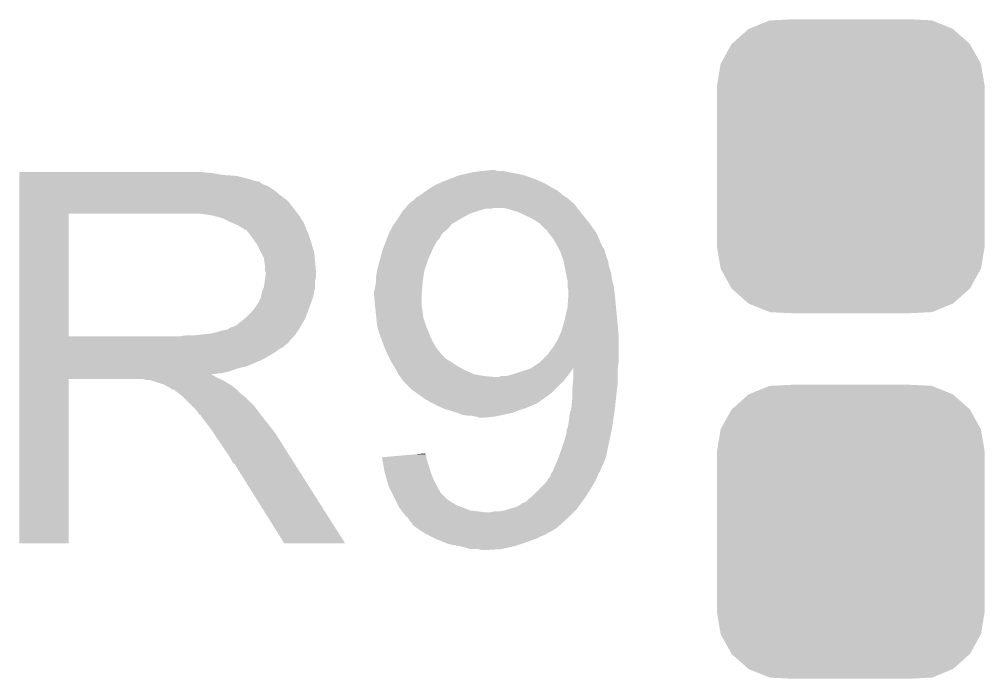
# Model space of a CAD drawing. Extents: x -1.3 to 24.2, y -3.9 to 53.4.
# Drawn here: x 15.494 to 18.03, y 4.699 to 6.431 of the extents above; entities that cross this region are included whole.
import ezdxf

# ---------------------------------------------------------------- set-up
doc = ezdxf.new("R2010")
doc.units = 0
doc.layers.get('0').update_dxf_attribs({"linetype": 'CONTINUOUS'})
doc.layers.add('LIGHT_RANGER_14CLICK_V101_GTO', color=9, linetype='CONTINUOUS')
doc.layers.add('LIGHT_RANGER_14CLICK_V101_GTS', color=11, linetype='CONTINUOUS')

# ---------------------------------------------------------------- blocks, each defined once
blk = doc.blocks.new('CUSTOM_79')
for points in [[(-0.267216, 0.361152), (-0.213724, 0.383108), (0.26779, 0.361152), (0.21312, 0.383108)], [(-0.213724, 0.383108), (-0.20803, 0.383392), (0.21312, 0.383108), (0.212412, 0.383392)], [(-0.20803, 0.383392), (-0.154122, 0.38608), (0.212412, 0.383392), (0.154132, 0.38608)], [(-0.312264, 0.321732), (-0.26893, 0.360448), (0.312592, 0.321732), (0.268592, 0.360448)], [(-0.26893, 0.360448), (-0.267216, 0.361152), (0.268592, 0.360448), (0.26779, 0.361152)], [(-0.341452, 0.269636), (-0.313432, 0.320688), (0.341702, 0.269636), (0.313176, 0.320688)], [(-0.313432, 0.320688), (-0.312264, 0.321732), (0.313176, 0.320688), (0.312592, 0.321732)], [(-0.35179, 0.21082), (-0.342144, 0.268372), (0.35179, 0.21082), (0.34192, 0.268372)], [(-0.342144, 0.268372), (-0.341452, 0.269636), (0.34192, 0.268372), (0.341702, 0.269636)], [(-0.35179, 0.20955), (-0.35179, 0.21082), (0.35179, 0.20955), (0.35179, 0.21082)], [(-0.35179, -0.20955), (-0.35179, 0.20955), (0.35179, -0.20955), (0.35179, 0.20955)], [(-0.35179, -0.21082), (-0.35179, -0.20955), (0.35179, -0.21082), (0.35179, -0.20955)], [(-0.34192, -0.268358), (-0.35179, -0.21082), (0.342148, -0.268358), (0.35179, -0.21082)], [(-0.341702, -0.269636), (-0.34192, -0.268358), (0.341446, -0.269636), (0.342148, -0.268358)], [(-0.313184, -0.320676), (-0.341702, -0.269636), (0.31344, -0.320676), (0.341446, -0.269636)], [(-0.312594, -0.321732), (-0.313184, -0.320676), (0.312258, -0.321732), (0.31344, -0.320676)], [(-0.268602, -0.36044), (-0.312594, -0.321732), (0.26894, -0.36044), (0.312258, -0.321732)], [(-0.267792, -0.361154), (-0.268602, -0.36044), (0.2672, -0.361154), (0.26894, -0.36044)], [(-0.213136, -0.383104), (-0.267792, -0.361154), (0.213734, -0.383104), (0.2672, -0.361154)], [(-0.212414, -0.383394), (-0.213136, -0.383104), (0.207926, -0.383394), (0.213734, -0.383104)], [(-0.154122, -0.38608), (-0.212414, -0.383394), (0.154132, -0.38608), (0.207926, -0.383394)]]:
    blk.add_solid(points)

msp = doc.modelspace()

# ---------------------------------------------------------------- linework, layer by layer
at = {"layer": 'LIGHT_RANGER_14CLICK_V101_GTO'}
for points in [[(15.494022, 6.02742), (15.494024, 6.02996), (15.99946, 6.02742), (15.97152, 6.02996)], [(15.494022, 6.02234), (15.494022, 6.02742), (16.029938, 6.02234), (15.99946, 6.02742)], [(15.494022, 6.0198), (15.494022, 6.02234), (16.0655, 6.0198), (16.029938, 6.02234)], [(15.494022, 6.01218), (15.494022, 6.0198), (16.095978, 6.01218), (16.0655, 6.0198)], [(15.494022, 6.0071), (15.494022, 6.01218), (16.111222, 6.0071), (16.095978, 6.01218)], [(16.60652, 6.00456), (16.62557, 6.01218), (16.864584, 6.00456), (16.84782, 6.01218)], [(16.62557, 6.01218), (16.644622, 6.0198), (16.84782, 6.01218), (16.824956, 6.0198)], [(16.644622, 6.0198), (16.654772, 6.022338), (16.824956, 6.0198), (16.81734, 6.022338)], [(16.654772, 6.022338), (16.66494, 6.02488), (16.81734, 6.022338), (16.804634, 6.02488)], [(16.66494, 6.02488), (16.6878, 6.02996), (16.804634, 6.02488), (16.77924, 6.02996)], [(16.6878, 6.02996), (16.70812, 6.0325), (16.77924, 6.02996), (16.766542, 6.0325)], [(16.70812, 6.0325), (16.733498, 6.035038), (16.751304, 6.0325), (16.743682, 6.035038)], [(16.733498, 6.035038), (16.733518, 6.03504), (16.743682, 6.035038), (16.733518, 6.03504)], [(15.494022, 6.00456), (15.494022, 6.0071), (16.123922, 6.00456), (16.111222, 6.0071)], [(15.494022, 6.004536), (15.494022, 6.00456), (16.12646, 6.004536), (16.123922, 6.00456)], [(15.494022, 6.002014), (15.494022, 6.004536), (16.126476, 6.002014), (16.12646, 6.004536)], [(15.494022, 5.99694), (15.494022, 6.002014), (16.13662, 5.99694), (16.126476, 6.002014)], [(15.494022, 5.991858), (15.494022, 5.99694), (16.149322, 5.991858), (16.13662, 5.99694)], [(15.494022, 5.9817), (15.494022, 5.991858), (16.16456, 5.9817), (16.149322, 5.991858)], [(16.564608, 5.9817), (16.576038, 5.98932), (16.906242, 5.9817), (16.89318, 5.98932)], [(16.576038, 5.98932), (16.588742, 5.99694), (16.89318, 5.98932), (16.880116, 5.99694)], [(16.588742, 5.99694), (16.594668, 5.99948), (16.880116, 5.99694), (16.87576, 5.99948)], [(16.594668, 5.99948), (16.60652, 6.00456), (16.87576, 5.99948), (16.864584, 6.00456)], [(15.494022, 5.969), (15.494022, 5.9817), (16.1798, 5.969), (16.16456, 5.9817)], [(15.494022, 5.953758), (15.494022, 5.969), (16.200122, 5.953758), (16.1798, 5.969)], [(16.530322, 5.956302), (16.5354, 5.96138), (16.940106, 5.956302), (16.934182, 5.96138)], [(16.5354, 5.96138), (16.537942, 5.963922), (16.934182, 5.96138), (16.93037, 5.963922)], [(16.537942, 5.963922), (16.55064, 5.97154), (16.93037, 5.963922), (16.91894, 5.97154)], [(16.55064, 5.97154), (16.55741, 5.976618), (16.91894, 5.97154), (16.913858, 5.976618)], [(16.55741, 5.976618), (16.560792, 5.979154), (16.913858, 5.976618), (16.908796, 5.979154)], [(16.560792, 5.979154), (16.5608, 5.97916), (16.908796, 5.979154), (16.908796, 5.97916)], [(16.5608, 5.97916), (16.564572, 5.981676), (16.908796, 5.97916), (16.90878, 5.981676)], [(16.564572, 5.981676), (16.564608, 5.9817), (16.90878, 5.981676), (16.906242, 5.9817)], [(15.49402, 5.93344), (15.494022, 5.953758), (16.21536, 5.93344), (16.200122, 5.953758)], [(16.50637, 5.933442), (16.508546, 5.93598), (16.733522, 5.933442), (16.741144, 5.93598)], [(16.508546, 5.93598), (16.515078, 5.9436), (16.959864, 5.93598), (16.953936, 5.9436)], [(16.515078, 5.9436), (16.517616, 5.946138), (16.953936, 5.9436), (16.951962, 5.946138)], [(16.517616, 5.946138), (16.5227, 5.95122), (16.951962, 5.946138), (16.946034, 5.95122)], [(16.5227, 5.95122), (16.530322, 5.956302), (16.946034, 5.95122), (16.940106, 5.956302)], [(16.7767, 5.93344), (16.763998, 5.93598), (16.961838, 5.93344), (16.959864, 5.93598)], [(15.494012, 5.598182), (15.49402, 5.920718), (15.623542, 5.598182), (15.623542, 5.920718)], [(15.49402, 5.92074), (15.49402, 5.93344), (16.225238, 5.92074), (16.21536, 5.93344)], [(15.49402, 5.920718), (15.49402, 5.92074), (15.623542, 5.920718), (15.93088, 5.92074)], [(16.002002, 5.91566), (15.968982, 5.92074), (16.229188, 5.91566), (16.225238, 5.92074)], [(16.020636, 5.910578), (16.002002, 5.91566), (16.23314, 5.910578), (16.229188, 5.91566)], [(16.02994, 5.90804), (16.020636, 5.910578), (16.233144, 5.90804), (16.23314, 5.910578)], [(16.488726, 5.90804), (16.496664, 5.92074), (16.65478, 5.90804), (16.677642, 5.92074)], [(16.496664, 5.92074), (16.49984, 5.925822), (16.677642, 5.92074), (16.692886, 5.925822)], [(16.49984, 5.925822), (16.502014, 5.92836), (16.692886, 5.925822), (16.7005, 5.92836)], [(16.502014, 5.92836), (16.506368, 5.93344), (16.7005, 5.92836), (16.718282, 5.93344)], [(16.506368, 5.93344), (16.50637, 5.933442), (16.718282, 5.93344), (16.733522, 5.933442)], [(16.802102, 5.92582), (16.7767, 5.93344), (16.967766, 5.92582), (16.961838, 5.93344)], [(16.807818, 5.92328), (16.802102, 5.92582), (16.96974, 5.92328), (16.967766, 5.92582)], [(16.82496, 5.91566), (16.807818, 5.92328), (16.975836, 5.91566), (16.96974, 5.92328)], [(16.845282, 5.905498), (16.82496, 5.91566), (16.983966, 5.905498), (16.975836, 5.91566)], [(16.029952, 5.908034), (16.02994, 5.90804), (16.233144, 5.908034), (16.233144, 5.90804)], [(16.050256, 5.897882), (16.029952, 5.908034), (16.24076, 5.897882), (16.233144, 5.908034)], [(16.05026, 5.89788), (16.050256, 5.897882), (16.240762, 5.89788), (16.24076, 5.897882)], [(16.06804, 5.89026), (16.05026, 5.89788), (16.24381, 5.89026), (16.240762, 5.89788)], [(16.07651, 5.88518), (16.06804, 5.89026), (16.24584, 5.88518), (16.24381, 5.89026)], [(16.08074, 5.882642), (16.07651, 5.88518), (16.246928, 5.882642), (16.24584, 5.88518)], [(16.470632, 5.880102), (16.474442, 5.887718), (16.619222, 5.880102), (16.625314, 5.887718)], [(16.474442, 5.887718), (16.478072, 5.892802), (16.625314, 5.887718), (16.629384, 5.892802)], [(16.478072, 5.892802), (16.48714, 5.9055), (16.629384, 5.892802), (16.650546, 5.9055)], [(16.48714, 5.9055), (16.488726, 5.90804), (16.650546, 5.9055), (16.65478, 5.90804)], [(16.85671, 5.89788), (16.845282, 5.905498), (16.99006, 5.89788), (16.983966, 5.905498)], [(16.860522, 5.895338), (16.85671, 5.89788), (16.99191, 5.895338), (16.99006, 5.89788)], [(16.878306, 5.87756), (16.860522, 5.895338), (17.00484, 5.87756), (16.99191, 5.895338)], [(16.088364, 5.87756), (16.08074, 5.882642), (16.249106, 5.87756), (16.246928, 5.882642)], [(16.090904, 5.877552), (16.088364, 5.87756), (16.24911, 5.877552), (16.249106, 5.87756)], [(16.09852, 5.8674), (16.090904, 5.877552), (16.25346, 5.8674), (16.24911, 5.877552)], [(16.10614, 5.85724), (16.09852, 5.8674), (16.256848, 5.85724), (16.25346, 5.8674)], [(16.46047, 5.857244), (16.464278, 5.867398), (16.598902, 5.857244), (16.603994, 5.867398)], [(16.464278, 5.867398), (16.46428, 5.8674), (16.603994, 5.867398), (16.604204, 5.8674)], [(16.46428, 5.8674), (16.46429, 5.867422), (16.604204, 5.8674), (16.606518, 5.867422)], [(16.46429, 5.867422), (16.465554, 5.869948), (16.606518, 5.867422), (16.606528, 5.869948)], [(16.465554, 5.869948), (16.470632, 5.880102), (16.606528, 5.869948), (16.619222, 5.880102)], [(16.880838, 5.877538), (16.878306, 5.87756), (17.004856, 5.877538), (17.00484, 5.87756)], [(16.880844, 5.875012), (16.880838, 5.877538), (17.006694, 5.875012), (17.004856, 5.877538)], [(16.884788, 5.869942), (16.880844, 5.875012), (17.01038, 5.869942), (17.006694, 5.875012)], [(16.898622, 5.852158), (16.884788, 5.869942), (17.018004, 5.852158), (17.01038, 5.869942)], [(16.11521, 5.84454), (16.10614, 5.85724), (16.26108, 5.84454), (16.256848, 5.85724)], [(16.11884, 5.839456), (16.11521, 5.84454), (16.262606, 5.839456), (16.26108, 5.84454)], [(16.129, 5.819138), (16.11884, 5.839456), (16.2687, 5.819138), (16.262606, 5.839456)], [(16.44904, 5.82676), (16.455706, 5.84454), (16.57985, 5.82676), (16.58874, 5.84454)], [(16.455706, 5.84454), (16.46047, 5.857244), (16.58874, 5.84454), (16.598902, 5.857244)], [(16.908318, 5.834382), (16.898622, 5.852158), (17.025622, 5.834382), (17.018004, 5.852158)], [(16.909706, 5.831836), (16.908318, 5.834382), (17.028162, 5.831836), (17.025622, 5.834382)], [(16.13662, 5.803896), (16.129, 5.819138), (16.270226, 5.803896), (16.2687, 5.819138)], [(16.441782, 5.801358), (16.448314, 5.82422), (16.56842, 5.801358), (16.57858, 5.82422)], [(16.448314, 5.82422), (16.44904, 5.82676), (16.57858, 5.82422), (16.57985, 5.82676)], [(16.912476, 5.826758), (16.909706, 5.831836), (17.0307, 5.826758), (17.028162, 5.831836)], [(16.91386, 5.824218), (16.912476, 5.826758), (17.031548, 5.824218), (17.0307, 5.826758)], [(16.915708, 5.81914), (16.91386, 5.824218), (17.033238, 5.81914), (17.031548, 5.824218)], [(16.919402, 5.808978), (16.915708, 5.81914), (17.035782, 5.808978), (17.033238, 5.81914)], [(16.92402, 5.796278), (16.919402, 5.808978), (17.04086, 5.796278), (17.035782, 5.808978)], [(16.138072, 5.79374), (16.13662, 5.803896), (16.27124, 5.79374), (16.270226, 5.803896)], [(16.13916, 5.786118), (16.138072, 5.79374), (16.271876, 5.786118), (16.27124, 5.79374)], [(16.139162, 5.773418), (16.13916, 5.786118), (16.272934, 5.773418), (16.271876, 5.786118)], [(16.4338, 5.770882), (16.43888, 5.7912), (16.558262, 5.770882), (16.565034, 5.7912)], [(16.43888, 5.7912), (16.441782, 5.801358), (16.565034, 5.7912), (16.56842, 5.801358)], [(16.926792, 5.781038), (16.92402, 5.796278), (17.043402, 5.781038), (17.04086, 5.796278)], [(16.1417, 5.765796), (16.139162, 5.773418), (16.27357, 5.765796), (16.272934, 5.773418)], [(16.140246, 5.753098), (16.1417, 5.76326), (16.273778, 5.753098), (16.273778, 5.76326)], [(16.1417, 5.763262), (16.1417, 5.765796), (16.27378, 5.763262), (16.27357, 5.765796)], [(16.1417, 5.76326), (16.1417, 5.763262), (16.273778, 5.76326), (16.27378, 5.763262)], [(16.43126, 5.755642), (16.4338, 5.77088), (16.555916, 5.755642), (16.55826, 5.77088)], [(16.4338, 5.77088), (16.4338, 5.770882), (16.55826, 5.77088), (16.558262, 5.770882)], [(16.9291, 5.76834), (16.926792, 5.781038), (17.047634, 5.76834), (17.043402, 5.781038)], [(16.929666, 5.765798), (16.9291, 5.76834), (17.04848, 5.765798), (17.047634, 5.76834)], [(16.933616, 5.74802), (16.929666, 5.765798), (17.05102, 5.74802), (17.04848, 5.765798)], [(16.136618, 5.727698), (16.139158, 5.745476), (16.27124, 5.727698), (16.27124, 5.745476)], [(16.139158, 5.745476), (16.140246, 5.753098), (16.27124, 5.745476), (16.273778, 5.753098)], [(16.42872, 5.7277), (16.43075, 5.73786), (16.552502, 5.7277), (16.55318, 5.73786)], [(16.43075, 5.73786), (16.43126, 5.740402), (16.55318, 5.73786), (16.55357, 5.740402)], [(16.43126, 5.740402), (16.43126, 5.755642), (16.55357, 5.740402), (16.555916, 5.755642)], [(16.93418, 5.745478), (16.933616, 5.74802), (17.051656, 5.745478), (17.05102, 5.74802)], [(16.934182, 5.727698), (16.93418, 5.745478), (17.0561, 5.727698), (17.051656, 5.745478)], [(16.128998, 5.7023), (16.13154, 5.714998), (16.266158, 5.7023), (16.268698, 5.714998)], [(16.13154, 5.714998), (16.136618, 5.727698), (16.268698, 5.714998), (16.27124, 5.727698)], [(16.42618, 5.717542), (16.42872, 5.7277), (16.551824, 5.717542), (16.552502, 5.7277)], [(16.42618, 5.704838), (16.42618, 5.717542), (16.550978, 5.704838), (16.551824, 5.717542)], [(16.93672, 5.720076), (16.934182, 5.727698), (17.056948, 5.720076), (17.0561, 5.727698)], [(16.936356, 5.70484), (16.93672, 5.70992), (17.05864, 5.70484), (17.058076, 5.70992)], [(16.93672, 5.70992), (16.93672, 5.720076), (17.058076, 5.70992), (17.056948, 5.720076)], [(16.116298, 5.6769), (16.11884, 5.681978), (16.256922, 5.6769), (16.258768, 5.681978)], [(16.11884, 5.681978), (16.123918, 5.689596), (16.258768, 5.681978), (16.261538, 5.689596)], [(16.123918, 5.689596), (16.128998, 5.702298), (16.261538, 5.689596), (16.266156, 5.702298)], [(16.128998, 5.702298), (16.128998, 5.7023), (16.266156, 5.702298), (16.266158, 5.7023)], [(16.426642, 5.69976), (16.42618, 5.704838), (16.55064, 5.69976), (16.550978, 5.704838)], [(16.42872, 5.676902), (16.426642, 5.69976), (16.55064, 5.676902), (16.55064, 5.69976)], [(16.93418, 5.674358), (16.936356, 5.70484), (17.06169, 5.674358), (17.05864, 5.70484)], [(16.090898, 5.648958), (16.1036, 5.66166), (16.246762, 5.648958), (16.25138, 5.66166)], [(16.1036, 5.66166), (16.113758, 5.674358), (16.25138, 5.66166), (16.255998, 5.674358)], [(16.113758, 5.674358), (16.116298, 5.6769), (16.255998, 5.674358), (16.256922, 5.6769)], [(16.42872, 5.6769), (16.42872, 5.676902), (16.550642, 5.6769), (16.55064, 5.676902)], [(16.42985, 5.66674), (16.42872, 5.6769), (16.55318, 5.66674), (16.550642, 5.6769)], [(16.43126, 5.65404), (16.42985, 5.66674), (16.554768, 5.65404), (16.55318, 5.66674)], [(16.92949, 5.65404), (16.93418, 5.674358), (17.06372, 5.65404), (17.06169, 5.674358)], [(16.065496, 5.628638), (16.087722, 5.646418), (16.235468, 5.628638), (16.24584, 5.646418)], [(16.087722, 5.646418), (16.090898, 5.648958), (16.24584, 5.646418), (16.246762, 5.648958)], [(16.432022, 5.646422), (16.43126, 5.65404), (16.55572, 5.646422), (16.554768, 5.65404)], [(16.4338, 5.628642), (16.432022, 5.646422), (16.561646, 5.628642), (16.55572, 5.646422)], [(16.922402, 5.6261), (16.92656, 5.64134), (17.06626, 5.6261), (17.064876, 5.64134)], [(16.92656, 5.64134), (16.92949, 5.65404), (17.064876, 5.64134), (17.06372, 5.65404)], [(15.951198, 5.6007), (15.996918, 5.60578), (16.217898, 5.6007), (16.221286, 5.60578)], [(15.996918, 5.60578), (16.037558, 5.61594), (16.221286, 5.60578), (16.228062, 5.61594)], [(16.040096, 5.61594), (16.047714, 5.621018), (16.228062, 5.61594), (16.231024, 5.621018)], [(16.047714, 5.621018), (16.055338, 5.62356), (16.231024, 5.621018), (16.232506, 5.62356)], [(16.055338, 5.62356), (16.065496, 5.628638), (16.232506, 5.62356), (16.235468, 5.628638)], [(16.435072, 5.623558), (16.4338, 5.628642), (16.56334, 5.623558), (16.561646, 5.628642)], [(16.43888, 5.608322), (16.435072, 5.623558), (16.569436, 5.608322), (16.56334, 5.623558)], [(16.442692, 5.59816), (16.43888, 5.608322), (16.5735, 5.59816), (16.569436, 5.608322)], [(16.911038, 5.595622), (16.91894, 5.613398), (17.0688, 5.595622), (17.06732, 5.613398)], [(16.91894, 5.613398), (16.922402, 5.6261), (17.06732, 5.613398), (17.06626, 5.6261)], [(15.494012, 5.59816), (15.494012, 5.598182), (15.913098, 5.59816), (15.623542, 5.598182)], [(15.494012, 5.587996), (15.494012, 5.59816), (16.2052, 5.587996), (16.21536, 5.59816)], [(15.494012, 5.58546), (15.494012, 5.587996), (16.205176, 5.58546), (16.2052, 5.587996)], [(15.494012, 5.585444), (15.494012, 5.58546), (16.202654, 5.585444), (16.205176, 5.58546)], [(15.494012, 5.580382), (15.494012, 5.585444), (16.200116, 5.580382), (16.202654, 5.585444)], [(15.494012, 5.575298), (15.494012, 5.580382), (16.192498, 5.575298), (16.200116, 5.580382)], [(15.913098, 5.59816), (15.930864, 5.600698), (16.21536, 5.59816), (16.217898, 5.600698)], [(15.930864, 5.600698), (15.93088, 5.6007), (16.217898, 5.600698), (16.217898, 5.6007)], [(16.452214, 5.572764), (16.442692, 5.59816), (16.5862, 5.572764), (16.5735, 5.59816)], [(16.89862, 5.572762), (16.90878, 5.59054), (17.0688, 5.572762), (17.0688, 5.59054)], [(16.90878, 5.59054), (16.911038, 5.595622), (17.0688, 5.59054), (17.0688, 5.595622)], [(15.49401, 5.54228), (15.494012, 5.557518), (16.1417, 5.54228), (16.167098, 5.557518)], [(15.494012, 5.570218), (15.494012, 5.575298), (16.187416, 5.570218), (16.192498, 5.575298)], [(15.494012, 5.565138), (15.494012, 5.570218), (16.177262, 5.565138), (16.187416, 5.570218)], [(15.494012, 5.557518), (15.494012, 5.565138), (16.167098, 5.557518), (16.177262, 5.565138)], [(16.45412, 5.56768), (16.452214, 5.572764), (16.590154, 5.56768), (16.5862, 5.572764)], [(16.46174, 5.549902), (16.45412, 5.56768), (16.60398, 5.549902), (16.590154, 5.56768)], [(16.883378, 5.552438), (16.88846, 5.56006), (17.0688, 5.552438), (17.0688, 5.56006)], [(16.88846, 5.56006), (16.89862, 5.572762), (17.0688, 5.56006), (17.0688, 5.572762)], [(15.49401, 5.53466), (15.49401, 5.54228), (16.12646, 5.53466), (16.1417, 5.54228)], [(15.49401, 5.51942), (15.49401, 5.53466), (16.090898, 5.51942), (16.12646, 5.53466)], [(16.46174, 5.5499), (16.46174, 5.549902), (16.603982, 5.5499), (16.60398, 5.549902)], [(16.46682, 5.539742), (16.46174, 5.5499), (16.614138, 5.539742), (16.603982, 5.5499)], [(16.46936, 5.53466), (16.46682, 5.539742), (16.62261, 5.53466), (16.614138, 5.539742)], [(16.470884, 5.53212), (16.46936, 5.53466), (16.626842, 5.53212), (16.62261, 5.53466)], [(16.47698, 5.52196), (16.470884, 5.53212), (16.64208, 5.52196), (16.626842, 5.53212)], [(16.83766, 5.51434), (16.86052, 5.52958), (17.06626, 5.51434), (17.068436, 5.52958)], [(16.86052, 5.52958), (16.86306, 5.53212), (17.068436, 5.52958), (17.0688, 5.53212)], [(16.86306, 5.53212), (16.883378, 5.552438), (17.0688, 5.53212), (17.0688, 5.552438)], [(15.49401, 5.514338), (15.49401, 5.51942), (16.068038, 5.514338), (16.090898, 5.51942)], [(15.49401, 5.50672), (15.49401, 5.514338), (16.047718, 5.50672), (16.068038, 5.514338)], [(15.49401, 5.50164), (15.49401, 5.50672), (16.024858, 5.50164), (16.047718, 5.50672)], [(16.4846, 5.50926), (16.47698, 5.52196), (16.66494, 5.50926), (16.64208, 5.52196)], [(16.4846, 5.509258), (16.4846, 5.50926), (16.664946, 5.509258), (16.66494, 5.50926)], [(16.48968, 5.499102), (16.4846, 5.509258), (16.687798, 5.499102), (16.664946, 5.509258)], [(16.79194, 5.4991), (16.80718, 5.50418), (16.93799, 5.4991), (16.9418, 5.50418)], [(16.80718, 5.50418), (16.83004, 5.5118), (16.9418, 5.50418), (16.94688, 5.5118)], [(16.83004, 5.5118), (16.837546, 5.514302), (16.94688, 5.5118), (16.949378, 5.514302)], [(16.837546, 5.514302), (16.837654, 5.514338), (17.06626, 5.514302), (17.06626, 5.514338)], [(16.837654, 5.514338), (16.83766, 5.51434), (17.06626, 5.514338), (17.06626, 5.51434)], [(16.94942, 5.488938), (16.949378, 5.514302), (17.06626, 5.488938), (17.06626, 5.514302)], [(15.494, 5.054624), (15.49401, 5.486376), (15.623516, 5.054624), (15.62354, 5.486376)], [(15.49401, 5.499062), (15.49401, 5.50164), (15.999494, 5.499062), (16.024858, 5.50164)], [(15.49401, 5.496558), (15.49401, 5.499062), (16.002004, 5.496558), (15.999494, 5.499062)], [(15.49401, 5.494018), (15.49401, 5.496558), (16.007082, 5.494018), (16.002004, 5.496558)], [(15.49401, 5.48894), (15.49401, 5.494018), (16.014698, 5.48894), (16.007082, 5.494018)], [(15.49401, 5.4864), (15.49401, 5.48894), (16.02105, 5.4864), (16.014698, 5.48894)], [(15.49401, 5.486376), (15.49401, 5.4864), (15.62354, 5.486376), (15.816578, 5.4864)], [(15.826738, 5.48386), (15.816578, 5.4864), (16.027402, 5.48386), (16.02105, 5.4864)], [(15.841974, 5.481326), (15.839436, 5.48386), (16.031626, 5.481326), (16.027402, 5.48386)], [(15.844516, 5.48132), (15.841974, 5.481326), (16.031636, 5.48132), (16.031626, 5.481326)], [(15.874998, 5.47116), (15.844516, 5.48132), (16.048568, 5.47116), (16.031636, 5.48132)], [(16.493492, 5.49402), (16.48968, 5.499102), (16.71574, 5.49402), (16.687798, 5.499102)], [(16.495396, 5.49148), (16.493492, 5.49402), (16.74368, 5.49148), (16.71574, 5.49402)], [(16.4973, 5.48894), (16.495396, 5.49148), (16.930116, 5.48894), (16.932148, 5.49148)], [(16.50238, 5.48132), (16.4973, 5.48894), (16.92402, 5.48132), (16.930116, 5.48894)], [(16.525238, 5.458462), (16.50238, 5.48132), (16.90116, 5.458462), (16.92402, 5.48132)], [(16.753836, 5.49148), (16.758916, 5.494018), (16.932148, 5.49148), (16.934178, 5.494018)], [(16.758916, 5.494018), (16.774158, 5.49402), (16.934178, 5.494018), (16.93418, 5.49402)], [(16.774158, 5.49402), (16.79194, 5.4991), (16.93418, 5.49402), (16.93799, 5.4991)], [(16.948264, 5.47624), (16.94942, 5.488938), (17.06626, 5.47624), (17.06626, 5.488938)], [(15.880078, 5.46862), (15.874998, 5.47116), (16.0528, 5.46862), (16.048568, 5.47116)], [(15.885158, 5.46608), (15.880078, 5.46862), (16.055976, 5.46608), (16.0528, 5.46862)], [(15.892778, 5.461002), (15.885158, 5.46608), (16.062324, 5.461002), (16.055976, 5.46608)], [(15.897856, 5.458462), (15.892778, 5.461002), (16.065498, 5.458462), (16.062324, 5.461002)], [(15.900396, 5.45846), (15.897856, 5.458462), (16.0655, 5.45846), (16.065498, 5.458462)], [(15.90294, 5.455922), (15.900396, 5.45846), (16.068038, 5.455922), (16.0655, 5.45846)], [(15.9131, 5.4483), (15.90294, 5.455922), (16.07566, 5.4483), (16.068038, 5.455922)], [(16.535908, 5.45084), (16.525238, 5.458462), (16.893538, 5.45084), (16.90116, 5.458462)], [(16.94688, 5.461), (16.948264, 5.47624), (17.064354, 5.461), (17.06626, 5.47624)], [(16.94688, 5.45592), (16.94688, 5.461), (17.06372, 5.45592), (17.064354, 5.461)], [(16.94688, 5.435598), (16.94688, 5.45592), (17.06158, 5.435598), (17.06372, 5.45592)], [(15.916276, 5.44576), (15.9131, 5.4483), (16.0782, 5.44576), (16.07566, 5.4483)], [(15.922628, 5.440678), (15.916276, 5.44576), (16.085822, 5.440678), (16.0782, 5.44576)], [(15.925798, 5.438142), (15.922628, 5.440678), (16.088358, 5.438142), (16.085822, 5.440678)], [(15.948662, 5.415278), (15.925798, 5.438142), (16.11122, 5.415278), (16.088358, 5.438142)], [(16.557244, 5.4356), (16.535908, 5.45084), (16.87322, 5.4356), (16.893538, 5.45084)], [(16.560798, 5.43306), (16.557244, 5.4356), (16.869408, 5.43306), (16.87322, 5.4356)], [(16.578582, 5.4229), (16.560798, 5.43306), (16.854168, 5.4229), (16.869408, 5.43306)], [(16.94434, 5.410202), (16.94688, 5.435598), (17.058906, 5.410202), (17.06158, 5.435598)], [(15.956278, 5.40766), (15.948662, 5.415278), (16.116936, 5.40766), (16.11122, 5.415278)], [(15.963898, 5.397498), (15.956278, 5.40766), (16.124558, 5.397498), (16.116936, 5.40766)], [(16.583662, 5.42036), (16.578582, 5.4229), (16.850358, 5.42036), (16.854168, 5.4229)], [(16.583666, 5.420358), (16.583662, 5.42036), (16.847816, 5.420358), (16.850358, 5.42036)], [(16.59382, 5.41528), (16.583666, 5.420358), (16.83766, 5.41528), (16.847816, 5.420358)], [(16.605672, 5.4102), (16.59382, 5.41528), (16.824962, 5.4102), (16.83766, 5.41528)], [(16.611598, 5.40766), (16.605672, 5.4102), (16.81734, 5.40766), (16.824962, 5.4102)], [(16.619854, 5.40512), (16.611598, 5.40766), (16.80972, 5.40512), (16.81734, 5.40766)], [(16.644622, 5.3975), (16.619854, 5.40512), (16.789398, 5.3975), (16.80972, 5.40512)], [(16.93926, 5.38988), (16.943704, 5.40766), (17.055972, 5.38988), (17.05864, 5.40766)], [(16.943704, 5.40766), (16.94434, 5.410202), (17.05864, 5.40766), (17.058906, 5.410202)], [(15.96517, 5.39496), (15.963898, 5.397498), (16.12646, 5.39496), (16.124558, 5.397498)], [(15.966434, 5.392436), (15.96517, 5.39496), (16.128424, 5.392436), (16.12646, 5.39496)], [(15.96897, 5.39242), (15.966434, 5.392436), (16.128436, 5.39242), (16.128424, 5.392436)], [(15.984216, 5.3721), (15.96897, 5.39242), (16.14424, 5.3721), (16.128436, 5.39242)], [(16.657318, 5.392422), (16.644622, 5.3975), (16.766548, 5.392422), (16.789398, 5.3975)], [(16.65733, 5.39242), (16.657318, 5.392422), (16.76654, 5.39242), (16.766548, 5.392422)], [(16.672558, 5.38988), (16.65733, 5.39242), (16.75384, 5.38988), (16.76654, 5.39242)], [(16.695418, 5.38734), (16.682718, 5.38988), (16.741142, 5.38734), (16.75384, 5.38988)], [(16.703038, 5.384802), (16.695418, 5.38734), (16.715762, 5.384802), (16.741142, 5.38734)], [(16.715742, 5.3848), (16.703038, 5.384802), (16.715742, 5.3848), (16.715762, 5.384802)], [(16.93672, 5.36956), (16.93926, 5.38988), (17.052924, 5.36956), (17.055972, 5.38988)], [(15.99946, 5.35178), (15.984216, 5.3721), (16.160496, 5.35178), (16.14424, 5.3721)], [(16.002848, 5.346698), (15.99946, 5.35178), (16.16456, 5.346698), (16.160496, 5.35178)], [(16.93164, 5.344162), (16.931642, 5.351784), (17.048346, 5.344162), (17.04995, 5.351784)], [(16.931642, 5.351784), (16.93418, 5.356862), (17.04995, 5.351784), (17.05102, 5.356862)], [(16.93418, 5.356862), (16.93672, 5.36956), (17.05102, 5.356862), (17.052924, 5.36956)], [(16.021474, 5.31876), (16.002848, 5.346698), (16.18234, 5.31876), (16.16456, 5.346698)], [(16.92402, 5.31876), (16.93164, 5.344162), (17.042998, 5.31876), (17.048346, 5.344162)], [(16.02994, 5.30606), (16.021474, 5.31876), (16.190398, 5.30606), (16.18234, 5.31876)], [(16.04264, 5.288282), (16.02994, 5.30606), (16.201678, 5.288282), (16.190398, 5.30606)], [(16.9164, 5.2959), (16.920632, 5.3086), (17.038318, 5.2959), (17.04086, 5.3086)], [(16.920632, 5.3086), (16.92402, 5.31876), (17.04086, 5.3086), (17.042998, 5.31876)], [(16.0528, 5.270498), (16.04264, 5.288282), (16.21296, 5.270498), (16.201678, 5.288282)], [(16.446526, 5.280662), (16.503752, 5.285736), (16.563342, 5.280662), (16.56334, 5.285736)], [(16.447002, 5.278118), (16.446526, 5.280662), (16.563342, 5.278118), (16.563342, 5.280662)], [(16.44985, 5.26288), (16.447002, 5.278118), (16.56842, 5.26288), (16.563342, 5.278118)], [(16.503752, 5.285736), (16.532378, 5.288274), (16.56334, 5.285736), (16.560806, 5.288274)], [(16.532378, 5.288274), (16.5608, 5.290794), (16.560806, 5.288274), (16.5608, 5.290794)], [(16.903336, 5.26288), (16.90878, 5.27558), (17.02816, 5.26288), (17.03292, 5.27558)], [(16.90878, 5.27558), (16.911636, 5.283198), (17.03292, 5.27558), (17.035778, 5.283198)], [(16.911636, 5.283198), (16.9164, 5.2959), (17.035778, 5.283198), (17.038318, 5.2959)], [(16.05534, 5.265426), (16.0528, 5.270498), (16.216178, 5.265426), (16.21296, 5.270498)], [(16.060414, 5.26288), (16.05534, 5.265426), (16.217794, 5.26288), (16.216178, 5.265426)], [(16.062962, 5.2578), (16.060414, 5.26288), (16.221016, 5.2578), (16.217794, 5.26288)], [(16.18996, 5.05461), (16.062962, 5.2578), (16.34993, 5.05461), (16.221016, 5.2578)], [(16.453172, 5.2451), (16.44985, 5.26288), (16.5735, 5.2451), (16.56842, 5.26288)], [(16.89608, 5.245098), (16.899126, 5.252718), (17.020538, 5.245098), (17.02308, 5.252718)], [(16.899126, 5.252718), (16.90116, 5.2578), (17.02308, 5.252718), (17.02562, 5.2578)], [(16.90116, 5.2578), (16.903336, 5.26288), (17.02562, 5.2578), (17.02816, 5.26288)], [(16.45412, 5.240018), (16.453172, 5.2451), (16.575406, 5.240018), (16.5735, 5.2451)], [(16.458474, 5.22478), (16.45412, 5.240018), (16.58112, 5.22478), (16.575406, 5.240018)], [(16.464278, 5.204462), (16.458474, 5.22478), (16.59128, 5.204462), (16.58112, 5.22478)], [(16.87576, 5.21208), (16.884224, 5.224778), (17.003324, 5.21208), (17.01038, 5.224778)], [(16.884224, 5.224778), (16.885922, 5.227322), (17.01038, 5.224778), (17.011396, 5.227322)], [(16.885922, 5.227322), (16.88846, 5.229864), (17.011396, 5.227322), (17.012412, 5.229864)], [(16.88846, 5.229864), (16.891, 5.237482), (17.012412, 5.229864), (17.01546, 5.237482)], [(16.891, 5.237482), (16.891002, 5.237484), (17.01546, 5.237482), (17.01546, 5.237484)], [(16.891002, 5.237484), (16.896078, 5.245096), (17.01546, 5.237484), (17.020538, 5.245096)], [(16.896078, 5.245096), (16.89608, 5.245098), (17.020538, 5.245096), (17.020538, 5.245098)], [(16.47317, 5.186682), (16.464278, 5.204462), (16.601442, 5.186682), (16.59128, 5.204462)], [(16.84274, 5.179062), (16.865598, 5.20192), (16.983132, 5.179062), (16.99768, 5.20192)], [(16.865598, 5.20192), (16.87576, 5.21208), (16.99768, 5.20192), (17.003324, 5.21208)], [(16.480792, 5.17144), (16.47317, 5.186682), (16.61668, 5.17144), (16.601442, 5.186682)], [(16.832582, 5.17144), (16.835968, 5.173982), (16.97805, 5.17144), (16.9799, 5.173982)], [(16.835968, 5.173982), (16.84274, 5.179062), (16.9799, 5.173982), (16.983132, 5.179062)], [(16.485872, 5.16128), (16.480792, 5.17144), (16.631918, 5.16128), (16.61668, 5.17144)], [(16.489682, 5.15366), (16.485872, 5.16128), (16.644618, 5.15366), (16.631918, 5.16128)], [(16.49222, 5.148582), (16.489682, 5.15366), (16.659852, 5.148582), (16.644618, 5.15366)], [(16.492222, 5.14858), (16.49222, 5.148582), (16.659858, 5.14858), (16.659852, 5.148582)], [(16.497938, 5.14096), (16.492222, 5.14858), (16.677644, 5.14096), (16.659858, 5.14858)], [(16.78432, 5.14604), (16.802104, 5.151122), (16.959578, 5.14604), (16.963274, 5.151122)], [(16.802104, 5.151122), (16.817342, 5.16128), (16.963274, 5.151122), (16.97066, 5.16128)], [(16.817342, 5.16128), (16.819884, 5.161282), (16.97066, 5.16128), (16.970662, 5.161282)], [(16.819884, 5.161282), (16.824958, 5.163822), (16.970662, 5.161282), (16.97251, 5.163822)], [(16.824958, 5.163822), (16.832582, 5.17144), (16.97251, 5.163822), (16.97805, 5.17144)], [(16.499842, 5.13842), (16.497938, 5.14096), (16.7005, 5.13842), (16.677644, 5.14096)], [(16.501748, 5.13588), (16.499842, 5.13842), (16.720822, 5.13588), (16.7005, 5.13842)], [(16.50746, 5.128262), (16.501748, 5.13588), (16.9418, 5.128262), (16.949418, 5.13588)], [(16.515078, 5.120642), (16.50746, 5.128262), (16.93418, 5.120642), (16.9418, 5.128262)], [(16.730982, 5.13588), (16.741142, 5.13842), (16.949418, 5.13588), (16.951958, 5.13842)], [(16.753842, 5.13842), (16.769082, 5.140962), (16.951958, 5.13842), (16.9545, 5.140962)], [(16.769082, 5.140962), (16.78432, 5.14604), (16.9545, 5.140962), (16.959578, 5.14604)], [(16.51508, 5.12064), (16.515078, 5.120642), (16.93418, 5.12064), (16.93418, 5.120642)], [(16.52016, 5.11302), (16.51508, 5.12064), (16.925796, 5.11302), (16.93418, 5.12064)], [(16.525238, 5.107938), (16.52016, 5.11302), (16.920206, 5.107938), (16.925796, 5.11302)], [(16.527774, 5.102876), (16.525238, 5.107938), (16.914638, 5.102876), (16.920206, 5.107938)], [(16.530296, 5.10286), (16.527774, 5.102876), (16.91462, 5.10286), (16.914638, 5.102876)], [(16.53032, 5.10033), (16.530296, 5.10286), (16.911836, 5.10033), (16.91462, 5.10286)], [(16.537956, 5.095238), (16.53032, 5.10033), (16.906236, 5.095238), (16.911836, 5.10033)], [(16.541764, 5.092698), (16.537956, 5.095238), (16.901162, 5.092698), (16.906236, 5.095238)], [(16.545572, 5.090158), (16.541764, 5.092698), (16.898616, 5.090158), (16.901162, 5.092698)], [(16.556996, 5.082538), (16.545572, 5.090158), (16.883378, 5.082538), (16.898616, 5.090158)], [(16.560798, 5.080002), (16.556996, 5.082538), (16.879574, 5.080002), (16.883378, 5.082538)], [(16.565882, 5.07746), (16.560798, 5.080002), (16.875762, 5.07746), (16.879574, 5.080002)], [(16.576042, 5.07238), (16.565882, 5.07746), (16.86306, 5.07238), (16.875762, 5.07746)], [(15.623516, 5.0546), (15.494, 5.054624), (15.623516, 5.0546), (15.623516, 5.054624)], [(16.349936, 5.0546), (16.34993, 5.05461), (16.349936, 5.0546), (16.18996, 5.05461)], [(16.586202, 5.0673), (16.576042, 5.07238), (16.852898, 5.0673), (16.86306, 5.07238)], [(16.59128, 5.06476), (16.586202, 5.0673), (16.845912, 5.06476), (16.852898, 5.0673)], [(16.611094, 5.05714), (16.59128, 5.06476), (16.82496, 5.05714), (16.845912, 5.06476)], [(16.624298, 5.052062), (16.611094, 5.05714), (16.809724, 5.052062), (16.82496, 5.05714)], [(16.652242, 5.04698), (16.624298, 5.052062), (16.794478, 5.04698), (16.809724, 5.052062)], [(16.680176, 5.03936), (16.652242, 5.04698), (16.75892, 5.03936), (16.794478, 5.04698)], [(16.708118, 5.036822), (16.700496, 5.03936), (16.718312, 5.036822), (16.75892, 5.03936)], [(16.718282, 5.03682), (16.708118, 5.036822), (16.718282, 5.03682), (16.718312, 5.036822)]]:
    msp.add_solid(points, dxfattribs=at)

# ---------------------------------------------------------------- block references
at = {"layer": 'LIGHT_RANGER_14CLICK_V101_GTS'}
for p in [(17.6784, 6.0452), (17.6784, 5.08508)]:
    msp.add_blockref('CUSTOM_79', p, dxfattribs=at)

doc.saveas('drawing.dxf')
